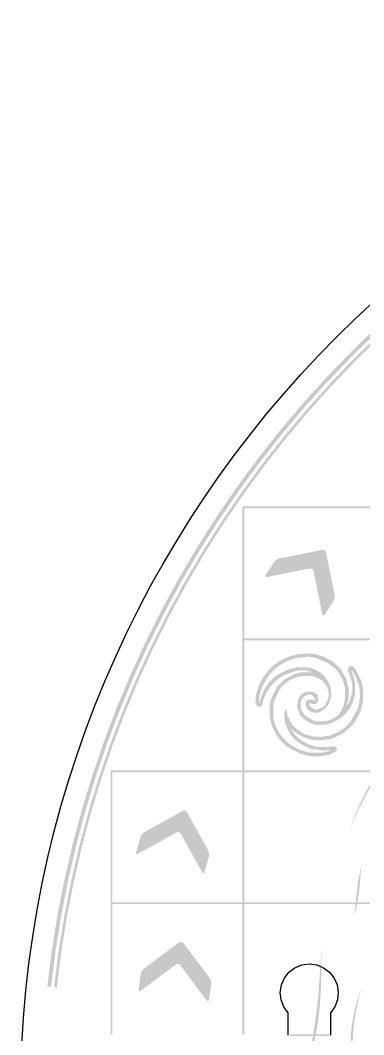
# Model space of a CAD drawing. Header units: millimetres. Extents: x 0 to 382, y 0 to 382.
# Drawn here: x -0.1 to 60.7, y 202.9 to 382.4 of the extents above; entities that cross this region are included whole.
import ezdxf

# ---------------------------------------------------------------- set-up
doc = ezdxf.new("R2010")
doc.units = ezdxf.units.MM
doc.layers.add('CUT', color=1, linetype='Continuous')
doc.layers.add('RASTER', color=7, linetype='Continuous')

msp = doc.modelspace()

# ---------------------------------------------------------------- hatches: boundary and pattern name
at = {"layer": 'RASTER'}
for points in [[(4.649, 211.422), (5.443, 217.723), (6.449, 223.992), (7.667, 230.224), (9.095, 236.411), (10.732, 242.547), (12.575, 248.623), (14.623, 254.634), (16.873, 260.572), (19.323, 266.43), (21.97, 272.202), (24.811, 277.881), (27.842, 283.461), (31.06, 288.935), (34.462, 294.296), (38.043, 299.54), (41.8, 304.659), (45.728, 309.649), (49.822, 314.502), (54.079, 319.214), (58.492, 323.78), (63.058, 328.193), (67.77, 332.45), (72.623, 336.544), (77.613, 340.472), (82.732, 344.229), (87.976, 347.81), (93.337, 351.212), (98.811, 354.43), (104.391, 357.461), (110.07, 360.302), (115.842, 362.949), (121.7, 365.399), (127.638, 367.649), (133.649, 369.697), (139.725, 371.54), (145.861, 373.177), (152.048, 374.605), (158.28, 375.823), (164.549, 376.829), (170.85, 377.623), (170.92, 376.973), (164.642, 376.182), (158.394, 375.179), (152.184, 373.966), (146.018, 372.543), (139.904, 370.912), (133.849, 369.075), (127.859, 367.034), (121.942, 364.791), (116.104, 362.35), (110.353, 359.712), (104.693, 356.882), (99.133, 353.861), (93.678, 350.654), (88.335, 347.264), (83.11, 343.695), (78.008, 339.952), (73.036, 336.037), (68.2, 331.957), (63.504, 327.716), (58.954, 323.318), (54.556, 318.768), (50.315, 314.072), (46.235, 309.236), (42.32, 304.264), (38.577, 299.162), (35.008, 293.937), (31.618, 288.594), (28.411, 283.139), (25.39, 277.579), (22.56, 271.919), (19.922, 266.168), (17.481, 260.33), (15.238, 254.413), (13.197, 248.423), (11.36, 242.368), (9.729, 236.254), (8.306, 230.088), (7.093, 223.878), (6.09, 217.63), (5.299, 211.352)], [(5.856, 211.291), (6.645, 217.55), (7.644, 223.78), (8.854, 229.971), (10.273, 236.118), (11.899, 242.214), (13.731, 248.251), (15.766, 254.223), (18.001, 260.122), (20.435, 265.943), (23.065, 271.677), (25.887, 277.32), (28.899, 282.863), (32.096, 288.302), (35.476, 293.629), (39.034, 298.838), (42.767, 303.925), (46.669, 308.882), (50.737, 313.704), (54.966, 318.385), (59.351, 322.921), (63.887, 327.306), (68.568, 331.535), (73.39, 335.603), (78.347, 339.505), (83.434, 343.238), (88.643, 346.796), (93.97, 350.176), (99.409, 353.373), (104.952, 356.385), (110.595, 359.207), (116.329, 361.837), (122.15, 364.271), (128.049, 366.506), (134.021, 368.541), (140.058, 370.373), (146.154, 371.999), (152.301, 373.418), (158.492, 374.628), (164.722, 375.627), (170.981, 376.416), (171.031, 375.951), (164.788, 375.165), (158.574, 374.168), (152.398, 372.961), (146.266, 371.546), (140.186, 369.924), (134.164, 368.097), (128.207, 366.067), (122.323, 363.837), (116.517, 361.409), (110.797, 358.786), (105.168, 355.971), (99.639, 352.967), (94.214, 349.777), (88.9, 346.406), (83.703, 342.857), (78.63, 339.134), (73.685, 335.241), (68.875, 331.183), (64.205, 326.965), (59.681, 322.591), (55.307, 318.067), (51.089, 313.397), (47.031, 308.587), (43.138, 303.642), (39.415, 298.569), (35.866, 293.372), (32.495, 288.058), (29.305, 282.633), (26.301, 277.104), (23.486, 271.475), (20.863, 265.755), (18.435, 259.949), (16.205, 254.065), (14.175, 248.108), (12.348, 242.086), (10.726, 236.006), (9.311, 229.874), (8.104, 223.698), (7.107, 217.484), (6.321, 211.241)], [(39.198, 296.374), (62.874, 296.374), (62.874, 296.048), (39.198, 296.048)], [(39.198, 296.048), (39.524, 296.048), (39.524, 273.024), (39.198, 273.024)], [(43.628, 283.896), (43.473, 283.873), (43.351, 283.873), (43.264, 283.895), (43.21, 283.939), (43.189, 284.006), (43.202, 284.095), (43.249, 284.207), (43.329, 284.342), (44.754, 286.479), (44.856, 286.618), (44.967, 286.742), (45.087, 286.853), (45.217, 286.95), (45.356, 287.033), (45.505, 287.103), (45.663, 287.158), (45.83, 287.199), (53.199, 288.673), (53.362, 288.694), (53.508, 288.69), (53.636, 288.66), (53.748, 288.604), (53.843, 288.523), (53.92, 288.415), (53.98, 288.282), (54.023, 288.123), (55.497, 280.754), (55.523, 280.584), (55.532, 280.417), (55.526, 280.254), (55.503, 280.094), (55.463, 279.936), (55.407, 279.783), (55.334, 279.632), (55.245, 279.485), (53.821, 277.348), (53.727, 277.222), (53.642, 277.135), (53.565, 277.089), (53.495, 277.082), (53.433, 277.115), (53.379, 277.187), (53.333, 277.3), (53.295, 277.452), (51.821, 284.821), (51.778, 284.979), (51.718, 285.112), (51.641, 285.22), (51.546, 285.301), (51.435, 285.357), (51.306, 285.387), (51.16, 285.392), (50.997, 285.37)], [(39.198, 273.024), (62.874, 273.024), (62.874, 272.698), (39.198, 272.698)], [(39.198, 272.698), (39.524, 272.698), (39.524, 249.674), (39.198, 249.674)], [(58.246, 239.298), (58.734, 240.715), (59.279, 242.111), (59.879, 243.486), (60.531, 244.838), (61.231, 246.167), (61.974, 247.475), (62.753, 248.763), (63.56, 250.033), (64.388, 251.289), (65.228, 252.534), (66.074, 253.772), (66.916, 255.006), (67.75, 256.24), (68.568, 257.479), (69.368, 258.725), (70.145, 259.982), (70.899, 261.251), (70.915, 261.241), (70.219, 259.94), (69.498, 258.653), (68.751, 257.38), (67.98, 256.119), (67.188, 254.866), (66.378, 253.619), (65.556, 252.375), (64.728, 251.128), (63.901, 249.875), (63.085, 248.613), (62.285, 247.339), (61.512, 246.048), (60.772, 244.738), (60.071, 243.409), (59.417, 242.058), (58.813, 240.685), (58.264, 239.291)], [(15.848, 249.674), (39.524, 249.674), (39.524, 249.348), (15.848, 249.348)], [(39.198, 249.674), (62.874, 249.674), (62.874, 249.348), (39.198, 249.348)], [(15.848, 249.348), (16.174, 249.348), (16.174, 226.324), (15.848, 226.324)], [(39.198, 249.348), (39.524, 249.348), (39.524, 226.324), (39.198, 226.324)], [(20.825, 234.969), (20.685, 234.9), (20.569, 234.862), (20.479, 234.856), (20.414, 234.882), (20.374, 234.94), (20.359, 235.029), (20.37, 235.15), (20.405, 235.302), (21.111, 237.772), (21.166, 237.935), (21.233, 238.088), (21.314, 238.23), (21.408, 238.362), (21.515, 238.484), (21.636, 238.595), (21.769, 238.695), (21.916, 238.786), (28.485, 242.435), (28.634, 242.505), (28.774, 242.546), (28.906, 242.556), (29.029, 242.537), (29.144, 242.488), (29.25, 242.41), (29.348, 242.301), (29.437, 242.163), (33.087, 235.594), (33.164, 235.44), (33.224, 235.284), (33.267, 235.126), (33.294, 234.966), (33.304, 234.804), (33.298, 234.641), (33.274, 234.475), (33.235, 234.308), (32.529, 231.838), (32.479, 231.69), (32.424, 231.582), (32.364, 231.514), (32.3, 231.486), (32.231, 231.499), (32.157, 231.551), (32.079, 231.644), (31.996, 231.777), (28.347, 238.346), (28.258, 238.484), (28.16, 238.593), (28.053, 238.672), (27.939, 238.72), (27.815, 238.74), (27.684, 238.729), (27.543, 238.689), (27.394, 238.618)], [(59.013, 224.054), (59.18, 225.501), (59.322, 226.96), (59.476, 228.42), (59.67, 229.874), (59.92, 231.316), (60.235, 232.742), (60.252, 232.736), (60.12, 231.255), (60.004, 229.776), (59.861, 228.311), (59.659, 226.868), (59.382, 225.449), (59.031, 224.05)], [(15.848, 226.324), (39.524, 226.324), (39.524, 225.998), (15.848, 225.998)], [(39.198, 226.324), (62.874, 226.324), (62.874, 225.998), (39.198, 225.998)], [(15.848, 225.998), (16.174, 225.998), (16.174, 202.974), (15.848, 202.974)], [(39.198, 225.998), (39.524, 225.998), (39.524, 202.974), (39.198, 202.974)], [(21.279, 210.713), (21.149, 210.625), (21.04, 210.572), (20.951, 210.554), (20.883, 210.571), (20.836, 210.622), (20.809, 210.709), (20.803, 210.83), (20.817, 210.986), (21.181, 213.528), (21.213, 213.698), (21.259, 213.858), (21.32, 214.01), (21.395, 214.154), (21.485, 214.289), (21.589, 214.415), (21.707, 214.533), (21.84, 214.642), (27.852, 219.151), (27.99, 219.241), (28.123, 219.3), (28.253, 219.328), (28.377, 219.326), (28.498, 219.293), (28.614, 219.23), (28.725, 219.136), (28.833, 219.011), (33.342, 212.999), (33.439, 212.857), (33.519, 212.711), (33.584, 212.56), (33.632, 212.405), (33.664, 212.247), (33.68, 212.084), (33.68, 211.917), (33.663, 211.745), (33.3, 209.203), (33.27, 209.049), (33.23, 208.934), (33.18, 208.859), (33.12, 208.823), (33.05, 208.826), (32.97, 208.868), (32.88, 208.949), (32.78, 209.069), (28.271, 215.081), (28.164, 215.206), (28.052, 215.3), (27.936, 215.364), (27.816, 215.397), (27.691, 215.399), (27.562, 215.37), (27.429, 215.311), (27.291, 215.222)], [(50.336, 193.185), (50.464, 194.735), (50.644, 196.281), (50.866, 197.823), (51.116, 199.359), (51.38, 200.891), (51.644, 202.419), (51.895, 203.946), (52.125, 205.472), (52.327, 207), (52.499, 208.531), (52.642, 210.067), (52.761, 211.607), (52.867, 213.152), (52.968, 214.701), (53.08, 216.251), (53.214, 217.801), (53.233, 217.798), (53.186, 216.232), (53.159, 214.668), (53.136, 213.109), (53.1, 211.557), (53.037, 210.012), (52.936, 208.476), (52.791, 206.947), (52.598, 205.423), (52.36, 203.903), (52.083, 202.384), (51.778, 200.863), (51.458, 199.339), (51.139, 197.81), (50.838, 196.274), (50.572, 194.733), (50.355, 193.185)], [(59.194, 193.258), (58.934, 194.743), (58.703, 196.233), (58.518, 197.727), (58.392, 199.223), (58.338, 200.719), (58.364, 202.212), (58.476, 203.699), (58.673, 205.178), (58.953, 206.646), (59.31, 208.101), (59.731, 209.544), (60.205, 210.974), (60.223, 210.972), (59.844, 209.529), (59.511, 208.076), (59.23, 206.613), (59.009, 205.142), (58.848, 203.664), (58.749, 202.18), (58.711, 200.692), (58.729, 199.203), (58.796, 197.713), (58.906, 196.225), (59.048, 194.74), (59.213, 193.258)], [(47.604, 202.974), (54.609, 202.974), (54.609, 202.648), (47.604, 202.648)]]:
    msp.add_hatch(color=7, dxfattribs=at).paths.add_polyline_path(points)
h = msp.add_hatch(color=7, dxfattribs=at)
h.paths.add_polyline_path([(49.274, 270.284), (51.904, 270.322), (53.557, 269.814), (55.12, 268.962), (56.518, 267.692), (57.623, 265.747), (58.005, 264.222), (58.005, 262.443), (57.75, 261.553), (57.789, 261.21), (58.259, 262.062), (58.64, 263.587), (58.64, 264.73), (58.386, 266.001), (57.878, 267.399), (57.967, 267.946), (58.386, 268.162), (58.932, 267.946), (59.314, 267.437), (60.292, 265.366), (60.546, 264.222), (60.546, 261.807), (60.165, 260.282), (59.187, 258.338), (58.805, 257.829), (57.28, 256.432), (55.463, 255.453), (54.7, 255.199), (52.667, 254.945), (52.413, 255.072), (51.523, 255.072), (50.252, 255.453), (49.07, 256.05), (48.181, 256.686), (48.003, 257.016), (47.838, 256.978), (48.308, 256.177), (49.197, 255.288), (50.341, 254.525), (51.142, 254.182), (52.54, 253.801), (54.446, 253.801), (54.7, 253.928), (55.755, 253.839), (55.971, 253.42), (55.755, 253), (54.573, 252.403), (53.429, 252.276), (53.175, 252.149), (51.269, 252.149), (49.363, 252.657), (47.672, 253.508), (46.91, 254.017), (45.766, 255.161), (45.003, 256.304), (44.406, 257.613), (44.025, 259.011), (44.025, 261.172), (44.152, 261.807), (44.533, 262.951), (45.385, 264.514), (46.656, 265.785), (48.219, 266.637), (49.49, 267.018), (51.269, 267.018), (51.358, 267.107), (50.125, 267.399), (49.49, 267.399), (48.219, 267.145), (46.401, 266.421), (45.385, 265.785), (44.114, 264.514), (43.262, 263.078), (42.881, 262.062), (42.754, 261.299), (42.538, 261.007), (42.373, 260.918), (41.826, 261.007), (41.483, 261.68), (41.61, 263.078), (42.119, 264.73), (42.97, 266.294), (43.86, 267.437), (44.622, 268.2), (45.893, 269.09), (47.456, 269.814)])
h.paths.add_polyline_path([(50.506, 269.814), (50.252, 269.687), (48.727, 269.56), (47.202, 269.051), (45.893, 268.327), (44.876, 267.564), (43.733, 266.294), (42.754, 264.603), (42.246, 263.078), (42.119, 261.807), (42.208, 261.718), (42.373, 262.062), (42.627, 263.078), (43.224, 264.26), (43.86, 265.15), (44.876, 266.167), (46.02, 266.929), (47.329, 267.526), (48.854, 267.908), (50.634, 267.908), (51.269, 267.781), (52.031, 267.526), (53.086, 266.929), (53.976, 266.039), (54.573, 264.985), (54.827, 264.222), (54.955, 262.824), (54.7, 261.934), (54.23, 261.007), (53.595, 260.371), (52.667, 259.901), (51.777, 259.901), (51.231, 260.117), (50.722, 260.498), (50.379, 261.172), (50.379, 261.553), (50.595, 261.973), (50.888, 262.189), (51.523, 262.189), (51.993, 261.973), (52.031, 262.443), (51.688, 262.862), (51.269, 263.078), (50.761, 263.078), (50.087, 262.735), (49.617, 262.062), (49.49, 261.68), (49.49, 260.791), (49.617, 260.409), (50.087, 259.609), (50.468, 259.227), (51.777, 258.503), (52.159, 258.376), (54.065, 258.376), (54.827, 258.63), (55.882, 259.227), (56.264, 259.609), (56.772, 260.371), (57.242, 261.553), (57.242, 262.062), (57.369, 262.316), (57.369, 264.222), (56.988, 265.62), (56.518, 266.548), (55.882, 267.437), (54.484, 268.581), (52.286, 269.56)], flags=0)
h.paths.add_polyline_path([(58.602, 267.361), (58.513, 267.272), (59.148, 265.239), (59.148, 263.078), (58.64, 261.426), (58.043, 260.371), (57.712, 260.066), (57.534, 259.736), (56.645, 258.973), (55.209, 258.122), (53.938, 257.741), (52.286, 257.741), (51.396, 257.995), (50.468, 258.465), (49.96, 258.846), (49.324, 259.609), (48.854, 261.045), (49.108, 262.316), (49.579, 263.116), (50.506, 263.587), (51.65, 263.587), (52.375, 263.167), (52.578, 262.862), (52.667, 261.934), (52.159, 261.426), (51.523, 261.426), (51.053, 261.642), (51.015, 261.299), (51.231, 260.88), (52.159, 260.409), (52.794, 260.536), (53.468, 260.88), (53.849, 261.261), (54.319, 262.189), (54.446, 262.57), (54.446, 263.714), (54.103, 264.641), (53.34, 265.531), (52.286, 266.128), (51.396, 266.383), (49.744, 266.383), (48.346, 266.001), (47.418, 265.531), (46.401, 264.769), (45.639, 263.752), (44.787, 261.807), (44.66, 261.172), (44.66, 258.884), (45.042, 257.613), (45.639, 256.432), (46.274, 255.542), (47.418, 254.398), (49.363, 253.292), (51.142, 252.784), (53.302, 252.784), (54.916, 253.203), (54.192, 253.292), (53.938, 253.165), (53.302, 253.165), (53.048, 253.292), (51.523, 253.42), (49.833, 254.144), (48.562, 255.034), (47.672, 256.05), (46.948, 257.486), (46.694, 258.376), (46.605, 259.304), (46.694, 260.155), (46.91, 260.625), (47.202, 259.266), (48.054, 257.702), (48.816, 256.94), (50.252, 256.088), (51.523, 255.707), (53.302, 255.58), (53.557, 255.707), (54.7, 255.834), (56.136, 256.432), (57.28, 257.194), (58.297, 258.211), (59.53, 260.409), (59.911, 261.68), (59.911, 262.189), (60.038, 262.443), (59.911, 264.349), (59.403, 266.001)], flags=0)

# ---------------------------------------------------------------- linework, layer by layer
at = {"layer": 'CUT'}
msp.add_lwpolyline([(47.3, 202.811), (47.3, 206.757), (46.523, 207.83), (46.045, 209.066), (45.9, 210.382), (46.096, 211.692), (46.621, 212.909), (47.439, 213.95), (48.496, 214.748), (49.722, 215.249), (51.036, 215.42), (52.35, 215.249), (53.576, 214.748), (54.633, 213.95), (55.451, 212.909), (55.976, 211.692), (56.172, 210.382), (56.027, 209.066), (55.549, 207.83), (54.772, 206.757), (54.772, 202.811)], dxfattribs=at)
msp.add_circle((191.136, 191.136), 191.273, dxfattribs=at)

doc.saveas('drawing.dxf')
